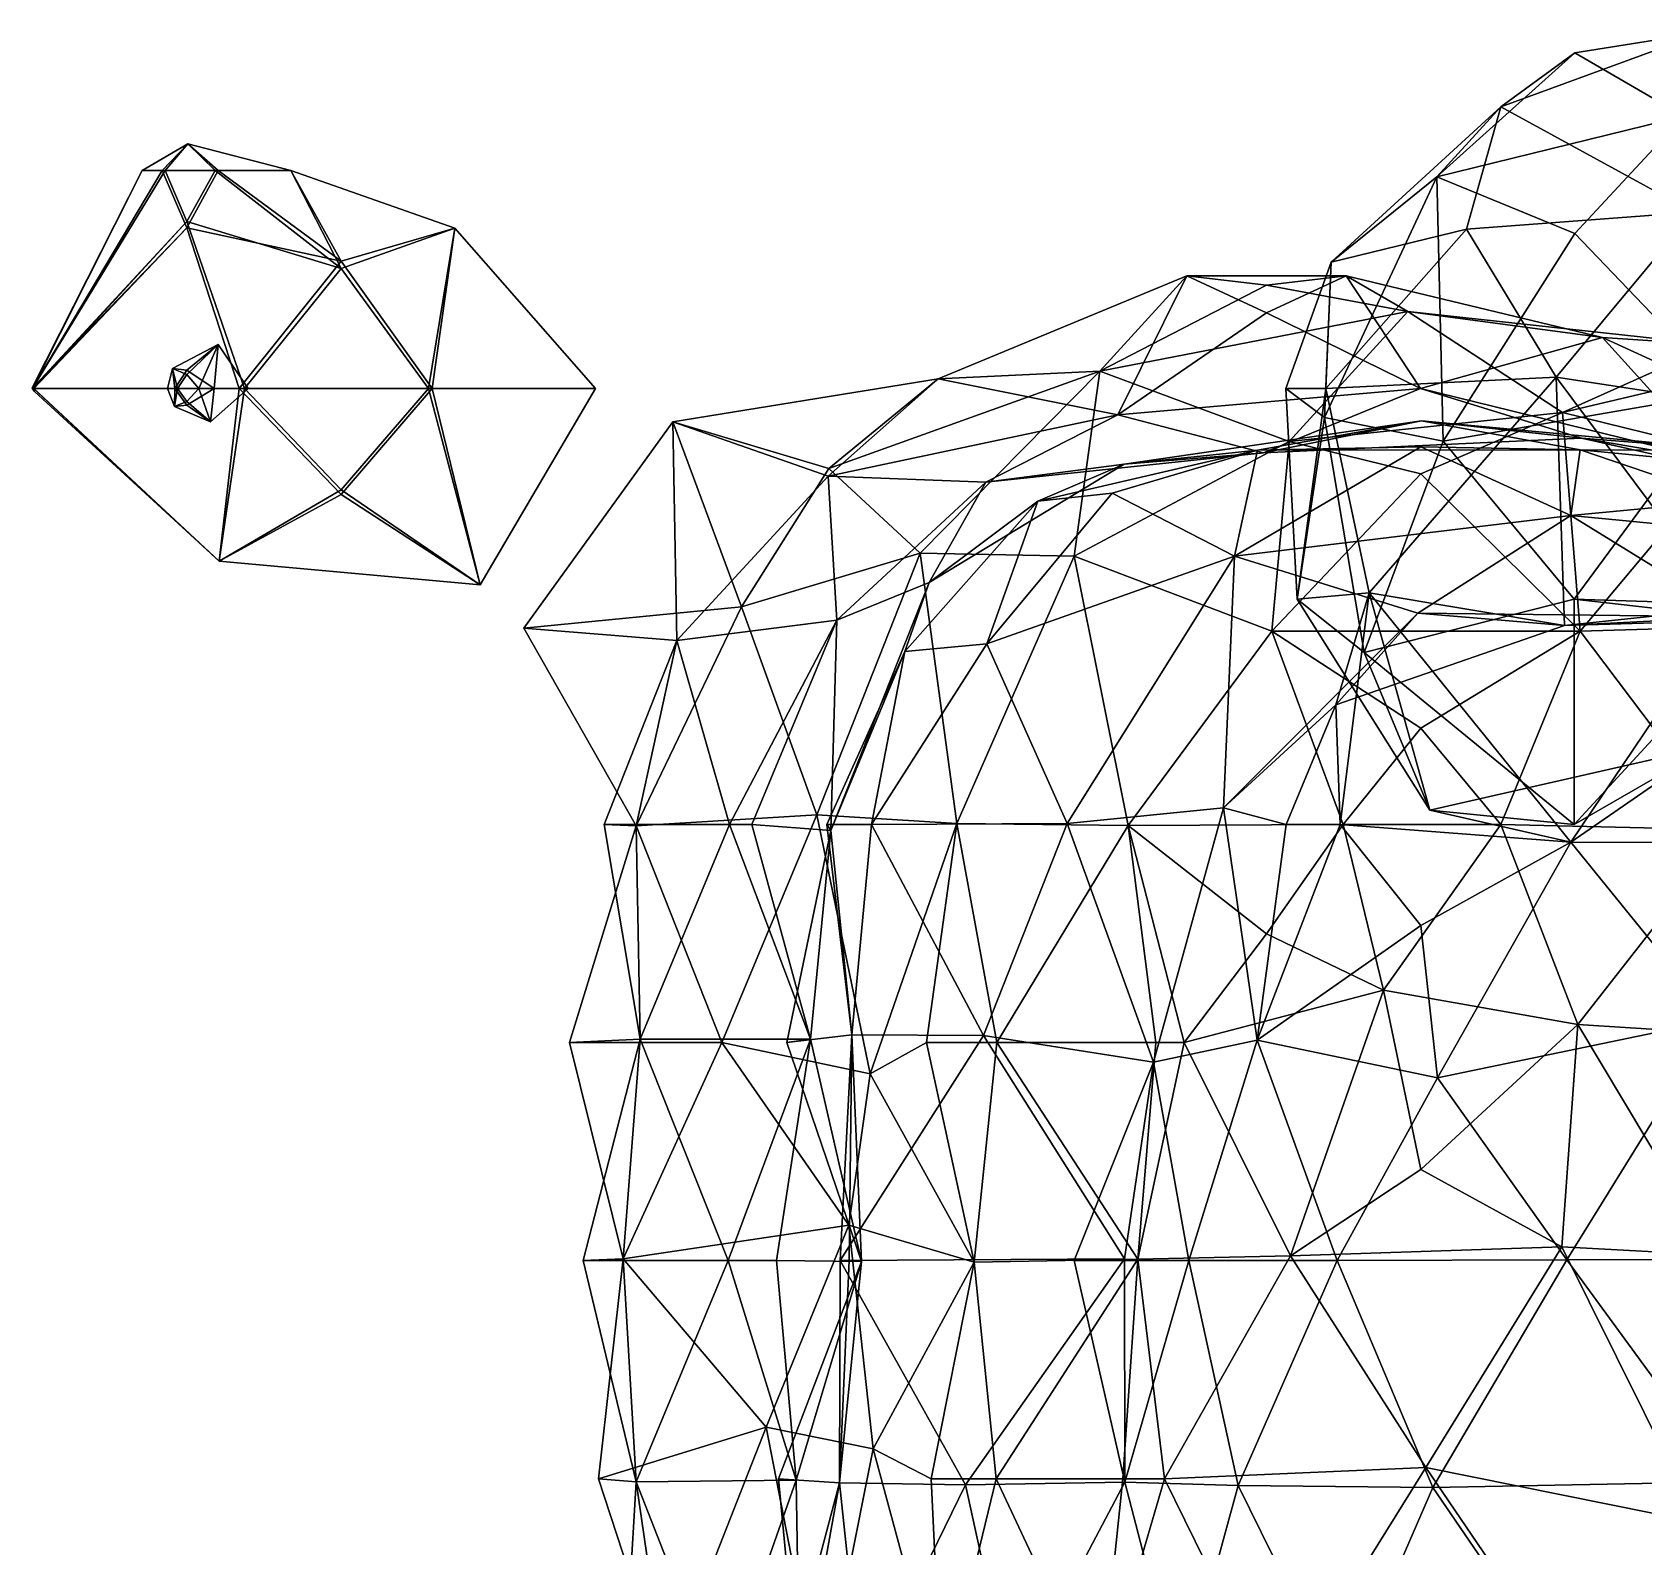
# Model space of a CAD drawing. Extents: x 290034 to 295698, y 4553723 to 4561693.
# Drawn here: x 290033.8 to 290165.4, y 4561253.3 to 4561377.1 of the extents above; entities that cross this region are included whole.
import ezdxf

# ---------------------------------------------------------------- set-up
doc = ezdxf.new("R2010")
doc.units = 0
doc.layers.add('Au_ppm_Pref_-_0_2', color=7, linetype='CONTINUOUS')

msp = doc.modelspace()

# ---------------------------------------------------------------- linework, layer by layer
at = {"layer": 'Au_ppm_Pref_-_0_2'}
for points in [[(290153.78, 4561371.01, 1626.54), (290170.43, 4561377.11, 1628.61), (290159.82, 4561375.43, 1630.58)], [(290170.43, 4561377.11, 1628.61), (290153.78, 4561371.01, 1626.54), (290169.51, 4561362.4, 1622.49)], [(290170.43, 4561377.11, 1628.61), (290168.71, 4561370.26, 1634.83), (290159.82, 4561375.43, 1630.58)], [(290159.82, 4561375.43, 1630.58), (290168.71, 4561370.26, 1634.83), (290148.54, 4561365.28, 1633.07)], [(290153.78, 4561371.01, 1626.54), (290159.82, 4561375.43, 1630.58), (290148.54, 4561365.28, 1633.07)], [(290139.91, 4561358.31, 1627.37), (290153.78, 4561371.01, 1626.54), (290148.54, 4561365.28, 1633.07)], [(290150.95, 4561361.02, 1622.94), (290153.78, 4561371.01, 1626.54), (290139.91, 4561358.31, 1627.37)], [(290168.71, 4561370.26, 1634.83), (290159.82, 4561360.67, 1637.54), (290148.54, 4561365.28, 1633.07)], [(290153.78, 4561371.01, 1626.54), (290150.95, 4561361.02, 1622.94), (290169.51, 4561362.4, 1622.49)], [(290172.23, 4561347.7, 1639.34), (290159.82, 4561360.67, 1637.54), (290168.71, 4561370.26, 1634.83)], [(290042.77, 4561365.8, 1573.92), (290046.49, 4561367.98, 1573.92), (290044.41, 4561365.8, 1574.87)], [(290046.49, 4561367.98, 1573.92), (290042.77, 4561365.8, 1573.92), (290044.64, 4561365.8, 1573.08)], [(290048.99, 4561365.8, 1575.13), (290044.41, 4561365.8, 1574.87), (290046.49, 4561367.98, 1573.92)], [(290048.73, 4561365.8, 1572.84), (290046.49, 4561367.98, 1573.92), (290044.64, 4561365.8, 1573.08)], [(290048.73, 4561365.8, 1572.84), (290054.92, 4561365.8, 1573.92), (290046.49, 4561367.98, 1573.92)], [(290054.92, 4561365.8, 1573.92), (290048.99, 4561365.8, 1575.13), (290046.49, 4561367.98, 1573.92)], [(290042.77, 4561365.8, 1573.92), (290033.83, 4561348.04, 1573.94), (290033.79, 4561348.04, 1573.92)], [(290042.77, 4561365.8, 1573.92), (290033.79, 4561348.04, 1573.92), (290033.83, 4561348.04, 1573.9)], [(290046.42, 4561361.63, 1572.53), (290044.64, 4561365.8, 1573.08), (290033.83, 4561348.04, 1573.9)], [(290046.42, 4561361.12, 1575.48), (290033.83, 4561348.04, 1573.94), (290044.41, 4561365.8, 1574.87)], [(290042.77, 4561365.8, 1573.92), (290044.41, 4561365.8, 1574.87), (290033.83, 4561348.04, 1573.94)], [(290042.77, 4561365.8, 1573.92), (290033.83, 4561348.04, 1573.9), (290044.64, 4561365.8, 1573.08)], [(290048.99, 4561365.8, 1575.13), (290046.42, 4561361.12, 1575.48), (290044.41, 4561365.8, 1574.87)], [(290048.73, 4561365.8, 1572.84), (290044.64, 4561365.8, 1573.08), (290046.42, 4561361.63, 1572.53)], [(290059.02, 4561358.4, 1577.39), (290046.42, 4561361.12, 1575.48), (290048.99, 4561365.8, 1575.13)], [(290059.02, 4561357.81, 1570.65), (290048.73, 4561365.8, 1572.84), (290046.42, 4561361.63, 1572.53)], [(290059.02, 4561357.81, 1570.65), (290054.92, 4561365.8, 1573.92), (290048.73, 4561365.8, 1572.84)], [(290059.02, 4561358.4, 1577.39), (290048.99, 4561365.8, 1575.13), (290054.92, 4561365.8, 1573.92)], [(290059.02, 4561358.4, 1577.39), (290054.92, 4561365.8, 1573.92), (290068.3, 4561361.11, 1573.92)], [(290059.02, 4561357.81, 1570.65), (290068.3, 4561361.11, 1573.92), (290054.92, 4561365.8, 1573.92)], [(290149.05, 4561343.68, 1636.96), (290139.36, 4561345.62, 1632.75), (290148.54, 4561365.28, 1633.07)], [(290139.91, 4561358.31, 1627.37), (290148.54, 4561365.28, 1633.07), (290139.36, 4561345.62, 1632.75)], [(290149.05, 4561343.68, 1636.96), (290148.54, 4561365.28, 1633.07), (290159.82, 4561360.67, 1637.54)], [(290169.51, 4561362.4, 1622.49), (290150.95, 4561361.02, 1622.94), (290158.3, 4561348.93, 1620.36)], [(290158.3, 4561348.93, 1620.36), (290177.01, 4561346.07, 1626.56), (290169.51, 4561362.4, 1622.49)], [(290046.42, 4561361.63, 1572.53), (290033.83, 4561348.04, 1573.9), (290033.9, 4561347.98, 1573.89)], [(290046.42, 4561361.12, 1575.48), (290033.91, 4561347.98, 1573.96), (290033.83, 4561348.04, 1573.94)], [(290051.12, 4561347.98, 1570.2), (290046.42, 4561361.63, 1572.53), (290033.9, 4561347.98, 1573.89)], [(290050.68, 4561347.98, 1577.85), (290033.91, 4561347.98, 1573.96), (290046.42, 4561361.12, 1575.48)], [(290059.02, 4561357.81, 1570.65), (290046.42, 4561361.63, 1572.53), (290051.12, 4561347.98, 1570.2)], [(290059.02, 4561358.4, 1577.39), (290050.68, 4561347.98, 1577.85), (290046.42, 4561361.12, 1575.48)], [(290066.46, 4561347.98, 1577.43), (290059.02, 4561358.4, 1577.39), (290068.3, 4561361.11, 1573.92)], [(290068.3, 4561361.11, 1573.92), (290059.02, 4561357.81, 1570.65), (290066.16, 4561347.98, 1570.56)], [(290079.81, 4561347.98, 1573.92), (290068.3, 4561361.11, 1573.92), (290066.16, 4561347.98, 1570.56)], [(290066.46, 4561347.98, 1577.43), (290068.3, 4561361.11, 1573.92), (290079.81, 4561347.98, 1573.92)], [(290139.47, 4561347.98, 1623.72), (290158.3, 4561348.93, 1620.36), (290150.95, 4561361.02, 1622.94)], [(290139.91, 4561358.31, 1627.37), (290139.47, 4561347.98, 1623.72), (290150.95, 4561361.02, 1622.94)], [(290149.05, 4561343.68, 1636.96), (290159.82, 4561360.67, 1637.54), (290172.23, 4561347.7, 1639.34)], [(290066.46, 4561347.98, 1577.43), (290050.68, 4561347.98, 1577.85), (290059.02, 4561358.4, 1577.39)], [(290136.2, 4561347.98, 1627.37), (290139.91, 4561358.31, 1627.37), (290139.36, 4561345.62, 1632.75)], [(290139.91, 4561358.31, 1627.37), (290136.2, 4561347.98, 1627.37), (290139.47, 4561347.98, 1623.72)], [(290059.02, 4561357.81, 1570.65), (290051.12, 4561347.98, 1570.2), (290066.16, 4561347.98, 1570.56)], [(290122.49, 4561345.83, 1579.54), (290107.79, 4561348.79, 1574.02), (290128.11, 4561357.19, 1573.92)], [(290107.79, 4561348.79, 1574.02), (290121, 4561349.42, 1567.78), (290128.11, 4561357.19, 1573.92)], [(290134.62, 4561356.44, 1571.1), (290128.11, 4561357.19, 1573.92), (290121, 4561349.42, 1567.78)], [(290122.49, 4561345.83, 1579.54), (290128.11, 4561357.19, 1573.92), (290134.62, 4561354.18, 1575.99)], [(290128.11, 4561357.19, 1573.92), (290141.14, 4561357.21, 1573.92), (290134.62, 4561354.18, 1575.99)], [(290141.14, 4561357.21, 1573.92), (290128.11, 4561357.19, 1573.92), (290134.62, 4561356.44, 1571.1)], [(290141.14, 4561357.21, 1573.92), (290147.21, 4561348, 1579.86), (290134.62, 4561354.18, 1575.99)], [(290141.14, 4561357.21, 1573.92), (290134.62, 4561356.44, 1571.1), (290146.16, 4561354.28, 1567.62)], [(290162.07, 4561352.16, 1574.14), (290147.21, 4561348, 1579.86), (290141.14, 4561357.21, 1573.92)], [(290162.07, 4561352.16, 1574.14), (290141.14, 4561357.21, 1573.92), (290146.16, 4561354.28, 1567.62)], [(290134.62, 4561356.44, 1571.1), (290121, 4561349.42, 1567.78), (290146.16, 4561354.28, 1567.62)], [(290136.48, 4561343.65, 1562.61), (290146.16, 4561354.28, 1567.62), (290121, 4561349.42, 1567.78)], [(290122.49, 4561345.83, 1579.54), (290134.62, 4561354.18, 1575.99), (290147.21, 4561348, 1579.86)], [(290146.16, 4561354.28, 1567.62), (290136.48, 4561343.65, 1562.61), (290158.81, 4561346.03, 1562.69)], [(290171.14, 4561351.56, 1567.54), (290162.07, 4561352.16, 1574.14), (290146.16, 4561354.28, 1567.62)], [(290158.81, 4561346.03, 1562.69), (290171.14, 4561351.56, 1567.54), (290146.16, 4561354.28, 1567.62)], [(290045.26, 4561349.63, 1532.35), (290048.98, 4561351.59, 1532.35), (290046.42, 4561349.13, 1532.73)], [(290048.98, 4561351.59, 1532.35), (290045.26, 4561349.63, 1532.35), (290046.42, 4561349.48, 1531.85)], [(290047.41, 4561347.98, 1532.81), (290046.42, 4561349.13, 1532.73), (290048.98, 4561351.59, 1532.35)], [(290048.98, 4561351.59, 1532.35), (290046.42, 4561349.48, 1531.85), (290048.66, 4561347.98, 1531.29)], [(290047.41, 4561347.98, 1532.81), (290048.98, 4561351.59, 1532.35), (290051.42, 4561347.98, 1532.35)], [(290051.42, 4561347.98, 1532.35), (290048.98, 4561351.59, 1532.35), (290048.66, 4561347.98, 1531.29)], [(290147.21, 4561348, 1579.86), (290162.07, 4561352.16, 1574.14), (290171.17, 4561342.12, 1580.15)], [(290171.14, 4561351.56, 1567.54), (290158.81, 4561346.03, 1562.69), (290177.85, 4561350.52, 1561.38)], [(290183.26, 4561342.46, 1572.91), (290171.17, 4561342.12, 1580.15), (290162.07, 4561352.16, 1574.14)], [(290183.26, 4561342.46, 1572.91), (290162.07, 4561352.16, 1574.14), (290171.14, 4561351.56, 1567.54)], [(290172.42, 4561342.68, 1557.87), (290177.85, 4561350.52, 1561.38), (290158.81, 4561346.03, 1562.69)], [(290044.83, 4561347.98, 1532.35), (290045.26, 4561349.63, 1532.35), (290045.66, 4561347.98, 1532.71)], [(290045.26, 4561349.63, 1532.35), (290044.83, 4561347.98, 1532.35), (290045.45, 4561347.98, 1531.89)], [(290045.26, 4561349.63, 1532.35), (290046.42, 4561349.13, 1532.73), (290045.66, 4561347.98, 1532.71)], [(290045.26, 4561349.63, 1532.35), (290045.45, 4561347.98, 1531.89), (290046.42, 4561349.48, 1531.85)], [(290046.42, 4561349.48, 1531.85), (290045.45, 4561347.98, 1531.89), (290048.66, 4561347.98, 1531.29)], [(290047.41, 4561347.98, 1532.81), (290045.66, 4561347.98, 1532.71), (290046.42, 4561349.13, 1532.73)], [(290098.81, 4561340.83, 1578.41), (290086.13, 4561345.28, 1573.92), (290107.79, 4561348.79, 1574.02)], [(290098.86, 4561341.44, 1569.2), (290107.79, 4561348.79, 1574.02), (290086.13, 4561345.28, 1573.92)], [(290122.49, 4561345.83, 1579.54), (290098.81, 4561340.83, 1578.41), (290107.79, 4561348.79, 1574.02)], [(290107.79, 4561348.79, 1574.02), (290098.86, 4561341.44, 1569.2), (290121, 4561349.42, 1567.78)], [(290106.32, 4561334.53, 1565.07), (290121, 4561349.42, 1567.78), (290098.86, 4561341.44, 1569.2)], [(290118.92, 4561334.3, 1561.2), (290121, 4561349.42, 1567.78), (290106.32, 4561334.53, 1565.07)], [(290118.92, 4561334.3, 1561.2), (290136.48, 4561343.65, 1562.61), (290121, 4561349.42, 1567.78)], [(290158.3, 4561348.93, 1620.36), (290139.47, 4561347.98, 1623.72), (290143.02, 4561331.3, 1620.61)], [(290158.96, 4561328.61, 1616.41), (290158.3, 4561348.93, 1620.36), (290143.02, 4561331.3, 1620.61)], [(290177.01, 4561346.07, 1626.56), (290158.3, 4561348.93, 1620.36), (290172.38, 4561330.03, 1621.28)], [(290158.96, 4561328.61, 1616.41), (290172.38, 4561330.03, 1621.28), (290158.3, 4561348.93, 1620.36)], [(290033.83, 4561348.04, 1573.94), (290033.8, 4561347.96, 1573.92), (290033.79, 4561348.04, 1573.92)], [(290033.79, 4561348.04, 1573.92), (290033.8, 4561347.96, 1573.92), (290033.83, 4561348.04, 1573.9)], [(290033.9, 4561347.98, 1573.89), (290033.83, 4561348.04, 1573.9), (290033.8, 4561347.96, 1573.92)], [(290033.91, 4561347.98, 1573.96), (290033.8, 4561347.96, 1573.92), (290033.83, 4561348.04, 1573.94)], [(290033.98, 4561347.76, 1573.92), (290033.8, 4561347.96, 1573.92), (290033.91, 4561347.98, 1573.96)], [(290033.98, 4561347.76, 1573.92), (290033.9, 4561347.98, 1573.89), (290033.8, 4561347.96, 1573.92)], [(290049.05, 4561333.88, 1573.92), (290051.12, 4561347.98, 1570.2), (290033.9, 4561347.98, 1573.89)], [(290049.05, 4561333.88, 1573.92), (290033.9, 4561347.98, 1573.89), (290033.98, 4561347.76, 1573.92)], [(290049.05, 4561333.88, 1573.92), (290033.98, 4561347.76, 1573.92), (290033.91, 4561347.98, 1573.96)], [(290049.05, 4561333.88, 1573.92), (290033.91, 4561347.98, 1573.96), (290050.68, 4561347.98, 1577.85)], [(290045.4, 4561346.53, 1532.35), (290044.83, 4561347.98, 1532.35), (290045.66, 4561347.98, 1532.71)], [(290044.83, 4561347.98, 1532.35), (290045.4, 4561346.53, 1532.35), (290045.45, 4561347.98, 1531.89)], [(290045.4, 4561346.53, 1532.35), (290045.66, 4561347.98, 1532.71), (290046.42, 4561346.92, 1532.7)], [(290045.4, 4561346.53, 1532.35), (290046.42, 4561346.62, 1531.89), (290045.45, 4561347.98, 1531.89)], [(290048.66, 4561347.98, 1531.29), (290045.45, 4561347.98, 1531.89), (290046.42, 4561346.62, 1531.89)], [(290047.41, 4561347.98, 1532.81), (290046.42, 4561346.92, 1532.7), (290045.66, 4561347.98, 1532.71)], [(290047.41, 4561347.98, 1532.81), (290048.35, 4561345.26, 1532.35), (290046.42, 4561346.92, 1532.7)], [(290048.35, 4561345.26, 1532.35), (290048.66, 4561347.98, 1531.29), (290046.42, 4561346.62, 1531.89)], [(290047.41, 4561347.98, 1532.81), (290051.42, 4561347.98, 1532.35), (290048.35, 4561345.26, 1532.35)], [(290048.35, 4561345.26, 1532.35), (290051.42, 4561347.98, 1532.35), (290048.66, 4561347.98, 1531.29)], [(290049.05, 4561333.88, 1573.92), (290050.68, 4561347.98, 1577.85), (290059.02, 4561339.32, 1576.81)], [(290049.05, 4561333.88, 1573.92), (290059.02, 4561339.7, 1571.16), (290051.12, 4561347.98, 1570.2)], [(290066.46, 4561347.98, 1577.43), (290059.02, 4561339.32, 1576.81), (290050.68, 4561347.98, 1577.85)], [(290066.16, 4561347.98, 1570.56), (290051.12, 4561347.98, 1570.2), (290059.02, 4561339.7, 1571.16)], [(290066.46, 4561347.98, 1577.43), (290070.37, 4561331.94, 1573.92), (290059.02, 4561339.32, 1576.81)], [(290070.37, 4561331.94, 1573.92), (290066.16, 4561347.98, 1570.56), (290059.02, 4561339.7, 1571.16)], [(290070.37, 4561331.94, 1573.92), (290079.81, 4561347.98, 1573.92), (290066.16, 4561347.98, 1570.56)], [(290066.46, 4561347.98, 1577.43), (290079.81, 4561347.98, 1573.92), (290070.37, 4561331.94, 1573.92)], [(290134.37, 4561342.74, 1585.69), (290122.49, 4561345.83, 1579.54), (290147.21, 4561348, 1579.86)], [(290134.37, 4561342.74, 1585.69), (290147.21, 4561348, 1579.86), (290160.35, 4561343.92, 1585.7)], [(290137.13, 4561330.77, 1627.27), (290136.2, 4561347.98, 1627.37), (290139.36, 4561345.62, 1632.75)], [(290137.13, 4561330.77, 1627.27), (290139.47, 4561347.98, 1623.72), (290136.2, 4561347.98, 1627.37)], [(290137.13, 4561330.77, 1627.27), (290143.02, 4561331.3, 1620.61), (290139.47, 4561347.98, 1623.72)], [(290171.17, 4561342.12, 1580.15), (290160.35, 4561343.92, 1585.7), (290147.21, 4561348, 1579.86)], [(290149.05, 4561343.68, 1636.96), (290172.23, 4561347.7, 1639.34), (290159.77, 4561330.78, 1638.24)], [(290179.32, 4561330.16, 1636.57), (290159.77, 4561330.78, 1638.24), (290172.23, 4561347.7, 1639.34)], [(290048.35, 4561345.26, 1532.35), (290045.4, 4561346.53, 1532.35), (290046.42, 4561346.92, 1532.7)], [(290045.4, 4561346.53, 1532.35), (290048.35, 4561345.26, 1532.35), (290046.42, 4561346.62, 1531.89)], [(290073.94, 4561328.4, 1573.92), (290086.13, 4561345.28, 1573.92), (290086.44, 4561327.39, 1578.72)], [(290073.94, 4561328.4, 1573.92), (290091.74, 4561330.16, 1569.34), (290086.13, 4561345.28, 1573.92)], [(290098.81, 4561340.83, 1578.41), (290086.44, 4561327.39, 1578.72), (290086.13, 4561345.28, 1573.92)], [(290098.86, 4561341.44, 1569.2), (290086.13, 4561345.28, 1573.92), (290091.74, 4561330.16, 1569.34)], [(290122.49, 4561345.83, 1579.54), (290111.69, 4561340.34, 1584.32), (290098.81, 4561340.83, 1578.41)], [(290134.37, 4561342.74, 1585.69), (290111.69, 4561340.34, 1584.32), (290122.49, 4561345.83, 1579.54)], [(290134.37, 4561342.74, 1585.69), (290147.29, 4561345.35, 1591.74), (290122.99, 4561341.8, 1591.95)], [(290122.99, 4561341.8, 1591.95), (290147.29, 4561345.35, 1591.74), (290133.89, 4561342.95, 1597.28)], [(290147.29, 4561345.35, 1591.74), (290160.26, 4561342.97, 1598.02), (290133.89, 4561342.95, 1597.28)], [(290134.37, 4561342.74, 1585.69), (290160.35, 4561343.92, 1585.7), (290147.29, 4561345.35, 1591.74)], [(290136.48, 4561343.65, 1562.61), (290147.22, 4561341.01, 1558.43), (290158.81, 4561346.03, 1562.69)], [(290139.36, 4561345.62, 1632.75), (290142.59, 4561326.42, 1634.45), (290137.13, 4561330.77, 1627.27)], [(290149.05, 4561343.68, 1636.96), (290142.59, 4561326.42, 1634.45), (290139.36, 4561345.62, 1632.75)], [(290158.81, 4561346.03, 1562.69), (290147.22, 4561341.01, 1558.43), (290160.25, 4561328.17, 1556.32)], [(290160.35, 4561343.92, 1585.7), (290173.17, 4561342.93, 1591.69), (290147.29, 4561345.35, 1591.74)], [(290147.29, 4561345.35, 1591.74), (290173.17, 4561342.93, 1591.69), (290160.26, 4561342.97, 1598.02)], [(290172.42, 4561342.68, 1557.87), (290158.81, 4561346.03, 1562.69), (290160.25, 4561328.17, 1556.32)], [(290136.48, 4561343.65, 1562.61), (290118.92, 4561334.3, 1561.2), (290135.07, 4561328.15, 1557.06)], [(290136.48, 4561343.65, 1562.61), (290135.07, 4561328.15, 1557.06), (290147.22, 4561341.01, 1558.43)], [(290149.05, 4561343.68, 1636.96), (290159.77, 4561330.78, 1638.24), (290142.59, 4561326.42, 1634.45)], [(290171.17, 4561342.12, 1580.15), (290179.16, 4561339.7, 1585.8), (290160.35, 4561343.92, 1585.7)], [(290179.16, 4561339.7, 1585.8), (290173.17, 4561342.93, 1591.69), (290160.35, 4561343.92, 1585.7)], [(290134.37, 4561342.74, 1585.69), (290122.99, 4561341.8, 1591.95), (290111.69, 4561340.34, 1584.32)], [(290122.99, 4561341.8, 1591.95), (290133.89, 4561342.95, 1597.28), (290115.93, 4561338.78, 1597.68)], [(290133.89, 4561342.95, 1597.28), (290122.02, 4561339.43, 1600.77), (290115.93, 4561338.78, 1597.68)], [(290133.89, 4561342.95, 1597.28), (290132.01, 4561334.29, 1604.02), (290122.02, 4561339.43, 1600.77)], [(290159.49, 4561337.62, 1604.37), (290132.01, 4561334.29, 1604.02), (290147.22, 4561343.22, 1602.03)], [(290133.89, 4561342.95, 1597.28), (290147.22, 4561343.22, 1602.03), (290132.01, 4561334.29, 1604.02)], [(290133.89, 4561342.95, 1597.28), (290160.26, 4561342.97, 1598.02), (290147.22, 4561343.22, 1602.03)], [(290160.26, 4561342.97, 1598.02), (290159.49, 4561337.62, 1604.37), (290147.22, 4561343.22, 1602.03)], [(290172.42, 4561338.85, 1600.57), (290159.49, 4561337.62, 1604.37), (290160.26, 4561342.97, 1598.02)], [(290185.25, 4561328.9, 1556.51), (290172.42, 4561342.68, 1557.87), (290160.25, 4561328.17, 1556.32)], [(290172.42, 4561338.85, 1600.57), (290160.26, 4561342.97, 1598.02), (290180.12, 4561341.06, 1597.68)], [(290173.17, 4561342.93, 1591.69), (290180.12, 4561341.06, 1597.68), (290160.26, 4561342.97, 1598.02)], [(290106.32, 4561334.53, 1565.07), (290098.86, 4561341.44, 1569.2), (290091.74, 4561330.16, 1569.34)], [(290111.69, 4561340.34, 1584.32), (290122.99, 4561341.8, 1591.95), (290107.07, 4561332.13, 1592.01)], [(290122.99, 4561341.8, 1591.95), (290115.93, 4561338.78, 1597.68), (290107.07, 4561332.13, 1592.01)], [(290135.07, 4561328.15, 1557.06), (290160.25, 4561328.17, 1556.32), (290147.22, 4561341.01, 1558.43)], [(290049.05, 4561333.88, 1573.92), (290070.37, 4561331.94, 1573.92), (290059.02, 4561339.7, 1571.16)], [(290099.51, 4561329.05, 1585.73), (290086.44, 4561327.39, 1578.72), (290098.81, 4561340.83, 1578.41)], [(290111.69, 4561340.34, 1584.32), (290099.51, 4561329.05, 1585.73), (290098.81, 4561340.83, 1578.41)], [(290099.51, 4561329.05, 1585.73), (290111.69, 4561340.34, 1584.32), (290107.07, 4561332.13, 1592.01)], [(290070.37, 4561331.94, 1573.92), (290049.05, 4561333.88, 1573.92), (290059.02, 4561339.32, 1576.81)], [(290105.07, 4561326.49, 1597.68), (290107.07, 4561332.13, 1592.01), (290115.93, 4561338.78, 1597.68)], [(290105.07, 4561326.49, 1597.68), (290115.93, 4561338.78, 1597.68), (290111.77, 4561327.13, 1601.5)], [(290115.93, 4561338.78, 1597.68), (290122.02, 4561339.43, 1600.77), (290111.77, 4561327.13, 1601.5)], [(290111.77, 4561327.13, 1601.5), (290122.02, 4561339.43, 1600.77), (290132.01, 4561334.29, 1604.02)], [(290184.02, 4561335.24, 1603.5), (290159.49, 4561337.62, 1604.37), (290172.42, 4561338.85, 1600.57)], [(290146.98, 4561329.63, 1609.51), (290132.01, 4561334.29, 1604.02), (290159.49, 4561337.62, 1604.37)], [(290172.92, 4561329.33, 1609.2), (290146.98, 4561329.63, 1609.51), (290159.49, 4561337.62, 1604.37)], [(290172.92, 4561329.33, 1609.2), (290159.49, 4561337.62, 1604.37), (290184.02, 4561335.24, 1603.5)], [(290106.32, 4561334.53, 1565.07), (290091.74, 4561330.16, 1569.34), (290097.88, 4561313.15, 1568.43)], [(290106.32, 4561334.53, 1565.07), (290097.88, 4561313.15, 1568.43), (290109.33, 4561312.43, 1561.9)], [(290118.92, 4561334.3, 1561.2), (290106.32, 4561334.53, 1565.07), (290109.33, 4561312.43, 1561.9)], [(290123.32, 4561312.27, 1556.39), (290118.92, 4561334.3, 1561.2), (290109.33, 4561312.43, 1561.9)], [(290111.77, 4561327.13, 1601.5), (290132.01, 4561334.29, 1604.02), (290118.33, 4561312.43, 1604.82)], [(290118.33, 4561312.43, 1604.82), (290132.01, 4561334.29, 1604.02), (290131.11, 4561313.73, 1610.39)], [(290135.07, 4561328.15, 1557.06), (290118.92, 4561334.3, 1561.2), (290123.32, 4561312.27, 1556.39)], [(290146.98, 4561329.63, 1609.51), (290131.11, 4561313.73, 1610.39), (290132.01, 4561334.29, 1604.02)], [(290099.51, 4561329.05, 1585.73), (290107.07, 4561332.13, 1592.01), (290099.02, 4561311.86, 1591.93)], [(290099.02, 4561311.86, 1591.93), (290107.07, 4561332.13, 1592.01), (290105.07, 4561326.49, 1597.68)], [(290137.13, 4561330.77, 1627.27), (290147.96, 4561313.54, 1627.02), (290143.02, 4561331.3, 1620.61)], [(290142.59, 4561326.42, 1634.45), (290147.96, 4561313.54, 1627.02), (290137.13, 4561330.77, 1627.27)], [(290140.3, 4561322.14, 1615.5), (290143.02, 4561331.3, 1620.61), (290140.63, 4561312.35, 1618.6)], [(290158.96, 4561328.61, 1616.41), (290143.02, 4561331.3, 1620.61), (290140.3, 4561322.14, 1615.5)], [(290143.02, 4561331.3, 1620.61), (290159.49, 4561310.9, 1622.02), (290140.63, 4561312.35, 1618.6)], [(290159.77, 4561330.78, 1638.24), (290159.77, 4561312.36, 1633.3), (290142.59, 4561326.42, 1634.45)], [(290147.96, 4561313.54, 1627.02), (290159.49, 4561310.9, 1622.02), (290143.02, 4561331.3, 1620.61)], [(290179.32, 4561330.16, 1636.57), (290175.13, 4561329.03, 1633.62), (290159.77, 4561330.78, 1638.24)], [(290159.77, 4561330.78, 1638.24), (290175.13, 4561329.03, 1633.62), (290159.77, 4561312.36, 1633.3)], [(290073.94, 4561328.4, 1573.92), (290083.12, 4561312.24, 1573.2), (290091.74, 4561330.16, 1569.34)], [(290097.88, 4561313.15, 1568.43), (290091.74, 4561330.16, 1569.34), (290083.12, 4561312.24, 1573.2)], [(290099.51, 4561329.05, 1585.73), (290090.76, 4561312.35, 1582.72), (290086.44, 4561327.39, 1578.72)], [(290099.51, 4561329.05, 1585.73), (290092.57, 4561312.35, 1585.8), (290090.76, 4561312.35, 1582.72)], [(290099.51, 4561329.05, 1585.73), (290099.02, 4561311.86, 1591.93), (290092.57, 4561312.35, 1585.8)], [(290140.3, 4561322.14, 1615.5), (290131.11, 4561313.73, 1610.39), (290146.98, 4561329.63, 1609.51)], [(290158.96, 4561328.61, 1616.41), (290140.3, 4561322.14, 1615.5), (290146.98, 4561329.63, 1609.51)], [(290158.96, 4561328.61, 1616.41), (290146.98, 4561329.63, 1609.51), (290172.92, 4561329.33, 1609.2)], [(290185.73, 4561329.4, 1615.25), (290172.38, 4561330.03, 1621.28), (290158.96, 4561328.61, 1616.41)], [(290185.73, 4561329.4, 1615.25), (290158.96, 4561328.61, 1616.41), (290172.92, 4561329.33, 1609.2)], [(290170.82, 4561318.72, 1628.75), (290172.38, 4561330.03, 1621.28), (290159.49, 4561310.9, 1622.02)], [(290172.38, 4561330.03, 1621.28), (290184.34, 4561310.82, 1619.51), (290159.49, 4561310.9, 1622.02)], [(290175.13, 4561329.03, 1633.62), (290170.82, 4561318.72, 1628.75), (290159.77, 4561312.36, 1633.3)], [(290073.94, 4561328.4, 1573.92), (290086.44, 4561327.39, 1578.72), (290083.12, 4561312.24, 1573.2)], [(290135.07, 4561328.15, 1557.06), (290123.32, 4561312.27, 1556.39), (290140.9, 4561312.35, 1553.13)], [(290135.07, 4561328.15, 1557.06), (290147.22, 4561320.23, 1553.47), (290160.25, 4561328.17, 1556.32)], [(290135.07, 4561328.15, 1557.06), (290140.9, 4561312.35, 1553.13), (290147.22, 4561320.23, 1553.47)], [(290160.25, 4561328.17, 1556.32), (290147.22, 4561320.23, 1553.47), (290153.77, 4561312.35, 1553.02)], [(290160.25, 4561328.17, 1556.32), (290153.77, 4561312.35, 1553.02), (290172.5, 4561311.91, 1554.11)], [(290185.25, 4561328.9, 1556.51), (290160.25, 4561328.17, 1556.32), (290172.5, 4561311.91, 1554.11)], [(290090.76, 4561312.35, 1582.72), (290080.52, 4561312.35, 1579.86), (290086.44, 4561327.39, 1578.72)], [(290086.44, 4561327.39, 1578.72), (290080.52, 4561312.35, 1579.86), (290083.12, 4561312.24, 1573.2)], [(290102.36, 4561312.35, 1601.01), (290098.7, 4561312.35, 1597.68), (290105.07, 4561326.49, 1597.68)], [(290105.07, 4561326.49, 1597.68), (290098.7, 4561312.35, 1597.68), (290099.02, 4561311.86, 1591.93)], [(290111.77, 4561327.13, 1601.5), (290118.33, 4561312.43, 1604.82), (290102.36, 4561312.35, 1601.01)], [(290102.36, 4561312.35, 1601.01), (290105.07, 4561326.49, 1597.68), (290111.77, 4561327.13, 1601.5)], [(290147.96, 4561313.54, 1627.02), (290142.59, 4561326.42, 1634.45), (290159.77, 4561312.36, 1633.3)], [(290140.3, 4561322.14, 1615.5), (290136.22, 4561312.35, 1615.5), (290131.11, 4561313.73, 1610.39)], [(290140.3, 4561322.14, 1615.5), (290140.63, 4561312.35, 1618.6), (290136.22, 4561312.35, 1615.5)], [(290147.22, 4561320.23, 1553.47), (290140.9, 4561312.35, 1553.13), (290153.77, 4561312.35, 1553.02)], [(290147.96, 4561313.54, 1627.02), (290159.77, 4561312.36, 1633.3), (290170.82, 4561318.72, 1628.75)], [(290147.96, 4561313.54, 1627.02), (290170.82, 4561318.72, 1628.75), (290159.49, 4561310.9, 1622.02)], [(290125.4, 4561292.94, 1609.12), (290118.33, 4561312.43, 1604.82), (290131.11, 4561313.73, 1610.39)], [(290133.85, 4561294.72, 1615.73), (290125.4, 4561292.94, 1609.12), (290131.11, 4561313.73, 1610.39)], [(290136.22, 4561312.35, 1615.5), (290133.85, 4561294.72, 1615.73), (290131.11, 4561313.73, 1610.39)], [(290083.46, 4561294.8, 1580.17), (290077.68, 4561294.53, 1573.92), (290083.12, 4561312.24, 1573.2)], [(290090.12, 4561294.53, 1570.76), (290083.12, 4561312.24, 1573.2), (290077.68, 4561294.53, 1573.92)], [(290090.76, 4561312.35, 1582.72), (290083.46, 4561294.8, 1580.17), (290080.52, 4561312.35, 1579.86)], [(290080.52, 4561312.35, 1579.86), (290083.46, 4561294.8, 1580.17), (290083.12, 4561312.24, 1573.2)], [(290097.88, 4561313.15, 1568.43), (290083.12, 4561312.24, 1573.2), (290090.12, 4561294.53, 1570.76)], [(290097.37, 4561294.8, 1585.59), (290083.46, 4561294.8, 1580.17), (290090.76, 4561312.35, 1582.72)], [(290090.12, 4561294.53, 1570.76), (290102.25, 4561291.97, 1567.23), (290097.88, 4561313.15, 1568.43)], [(290090.76, 4561312.35, 1582.72), (290092.57, 4561312.35, 1585.8), (290097.37, 4561294.8, 1585.59)], [(290097.37, 4561294.8, 1585.59), (290092.57, 4561312.35, 1585.8), (290099.02, 4561311.86, 1591.93)], [(290102.25, 4561291.97, 1567.23), (290109.33, 4561312.43, 1561.9), (290097.88, 4561313.15, 1568.43)], [(290100.75, 4561295.16, 1597.38), (290098.7, 4561312.35, 1597.68), (290102.36, 4561312.35, 1601.01)], [(290100.75, 4561295.16, 1597.38), (290099.02, 4561311.86, 1591.93), (290098.7, 4561312.35, 1597.68)], [(290100.75, 4561295.16, 1597.38), (290102.36, 4561312.35, 1601.01), (290111.51, 4561295.11, 1602.52)], [(290109.33, 4561312.43, 1561.9), (290102.25, 4561291.97, 1567.23), (290106.85, 4561294.53, 1562.04)], [(290111.51, 4561295.11, 1602.52), (290102.36, 4561312.35, 1601.01), (290118.33, 4561312.43, 1604.82)], [(290112.58, 4561294.53, 1557.59), (290109.33, 4561312.43, 1561.9), (290106.85, 4561294.53, 1562.04)], [(290123.32, 4561312.27, 1556.39), (290109.33, 4561312.43, 1561.9), (290112.58, 4561294.53, 1557.59)], [(290125.4, 4561292.94, 1609.12), (290111.51, 4561295.11, 1602.52), (290118.33, 4561312.43, 1604.82)], [(290123.32, 4561312.27, 1556.39), (290112.58, 4561294.53, 1557.59), (290125.57, 4561294.53, 1556.1)], [(290123.32, 4561312.27, 1556.39), (290134.62, 4561303.43, 1553.14), (290140.9, 4561312.35, 1553.13)], [(290123.32, 4561312.27, 1556.39), (290125.57, 4561294.53, 1556.1), (290127.9, 4561294.53, 1552.94)], [(290123.32, 4561312.27, 1556.39), (290127.9, 4561294.53, 1552.94), (290134.62, 4561303.43, 1553.14)], [(290136.22, 4561312.35, 1615.5), (290140.63, 4561312.35, 1618.6), (290133.85, 4561294.72, 1615.73)], [(290140.63, 4561312.35, 1618.6), (290147.22, 4561304.1, 1618.25), (290133.85, 4561294.72, 1615.73)], [(290144.17, 4561298.83, 1553.03), (290140.9, 4561312.35, 1553.13), (290134.62, 4561303.43, 1553.14)], [(290140.63, 4561312.35, 1618.6), (290159.49, 4561310.9, 1622.02), (290147.22, 4561304.1, 1618.25)], [(290153.77, 4561312.35, 1553.02), (290140.9, 4561312.35, 1553.13), (290144.17, 4561298.83, 1553.03)], [(290153.77, 4561312.35, 1553.02), (290144.17, 4561298.83, 1553.03), (290160.05, 4561296.02, 1554.51)], [(290153.77, 4561312.35, 1553.02), (290160.05, 4561296.02, 1554.51), (290172.5, 4561311.91, 1554.11)], [(290160.05, 4561296.02, 1554.51), (290185, 4561294.44, 1556.05), (290172.5, 4561311.91, 1554.11)], [(290100.75, 4561295.16, 1597.38), (290095.44, 4561294.53, 1591.74), (290099.02, 4561311.86, 1591.93)], [(290099.02, 4561311.86, 1591.93), (290095.44, 4561294.53, 1591.74), (290097.37, 4561294.8, 1585.59)], [(290159.49, 4561310.9, 1622.02), (290148.58, 4561291.64, 1619.83), (290147.22, 4561304.1, 1618.25)], [(290148.58, 4561291.64, 1619.83), (290159.49, 4561310.9, 1622.02), (290171.27, 4561296.36, 1621.13)], [(290159.49, 4561310.9, 1622.02), (290184.34, 4561310.82, 1619.51), (290171.27, 4561296.36, 1621.13)], [(290147.22, 4561304.1, 1618.25), (290148.58, 4561291.64, 1619.83), (290133.85, 4561294.72, 1615.73)], [(290134.62, 4561303.43, 1553.14), (290127.9, 4561294.53, 1552.94), (290144.17, 4561298.83, 1553.03)], [(290136.59, 4561277.09, 1552.44), (290144.17, 4561298.83, 1553.03), (290127.9, 4561294.53, 1552.94)], [(290136.59, 4561277.09, 1552.44), (290147.22, 4561284.17, 1553.62), (290144.17, 4561298.83, 1553.03)], [(290147.22, 4561284.17, 1553.62), (290160.05, 4561296.02, 1554.51), (290144.17, 4561298.83, 1553.03)], [(290159.16, 4561276.77, 1619.76), (290148.58, 4561291.64, 1619.83), (290171.27, 4561296.36, 1621.13)], [(290159.16, 4561276.77, 1619.76), (290171.27, 4561296.36, 1621.13), (290185.05, 4561276.83, 1621.47)], [(290083.46, 4561294.8, 1580.17), (290082.06, 4561276.86, 1573.59), (290077.68, 4561294.53, 1573.92)], [(290090.63, 4561276.71, 1582.78), (290078.79, 4561276.71, 1579.86), (290083.46, 4561294.8, 1580.17)], [(290083.46, 4561294.8, 1580.17), (290078.79, 4561276.71, 1579.86), (290082.06, 4561276.86, 1573.59)], [(290097.37, 4561294.8, 1585.59), (290090.63, 4561276.71, 1582.78), (290083.46, 4561294.8, 1580.17)], [(290097.37, 4561294.8, 1585.59), (290094.58, 4561276.71, 1585.8), (290090.63, 4561276.71, 1582.78)], [(290101.54, 4561276.63, 1591.14), (290094.58, 4561276.71, 1585.8), (290097.37, 4561294.8, 1585.59)], [(290101.54, 4561276.63, 1591.14), (290095.44, 4561294.53, 1591.74), (290100.75, 4561295.16, 1597.38)], [(290101.54, 4561276.63, 1591.14), (290097.37, 4561294.8, 1585.59), (290095.44, 4561294.53, 1591.74)], [(290100.75, 4561295.16, 1597.38), (290111.51, 4561295.11, 1602.52), (290099.8, 4561276.71, 1602.21)], [(290100.52, 4561276.71, 1596.29), (290100.75, 4561295.16, 1597.38), (290099.8, 4561276.71, 1602.21)], [(290123.03, 4561276.86, 1603.52), (290099.8, 4561276.71, 1602.21), (290111.51, 4561295.11, 1602.52)], [(290100.52, 4561276.71, 1596.29), (290101.54, 4561276.63, 1591.14), (290100.75, 4561295.16, 1597.38)], [(290123.03, 4561276.86, 1603.52), (290111.51, 4561295.11, 1602.52), (290125.4, 4561292.94, 1609.12)], [(290160.05, 4561296.02, 1554.51), (290147.22, 4561284.17, 1553.62), (290158.75, 4561277.85, 1551.97)], [(290171.32, 4561277.16, 1556.28), (290160.05, 4561296.02, 1554.51), (290158.75, 4561277.85, 1551.97)], [(290171.32, 4561277.16, 1556.28), (290185, 4561294.44, 1556.05), (290160.05, 4561296.02, 1554.51)], [(290090.12, 4561294.53, 1570.76), (290077.68, 4561294.53, 1573.92), (290082.06, 4561276.86, 1573.59)], [(290100.5, 4561279.6, 1569.88), (290090.12, 4561294.53, 1570.76), (290082.06, 4561276.86, 1573.59)], [(290100.5, 4561279.6, 1569.88), (290102.25, 4561291.97, 1567.23), (290090.12, 4561294.53, 1570.76)], [(290110.75, 4561276.59, 1562.84), (290106.85, 4561294.53, 1562.04), (290102.25, 4561291.97, 1567.23)], [(290112.58, 4561294.53, 1557.59), (290106.85, 4561294.53, 1562.04), (290110.75, 4561276.59, 1562.84)], [(290124.12, 4561276.82, 1556.23), (290112.58, 4561294.53, 1557.59), (290110.75, 4561276.59, 1562.84)], [(290124.12, 4561276.82, 1556.23), (290125.57, 4561294.53, 1556.1), (290112.58, 4561294.53, 1557.59)], [(290136.59, 4561277.09, 1552.44), (290127.9, 4561294.53, 1552.94), (290124.12, 4561276.82, 1556.23)], [(290125.57, 4561294.53, 1556.1), (290124.12, 4561276.82, 1556.23), (290127.9, 4561294.53, 1552.94)], [(290125.4, 4561292.94, 1609.12), (290133.85, 4561294.72, 1615.73), (290128.29, 4561276.71, 1614.62)], [(290140.4, 4561276.71, 1618.71), (290128.29, 4561276.71, 1614.62), (290133.85, 4561294.72, 1615.73)], [(290148.58, 4561291.64, 1619.83), (290140.4, 4561276.71, 1618.71), (290133.85, 4561294.72, 1615.73)], [(290123.03, 4561276.86, 1603.52), (290125.4, 4561292.94, 1609.12), (290118.92, 4561276.71, 1609.56)], [(290128.29, 4561276.71, 1614.62), (290118.92, 4561276.71, 1609.56), (290125.4, 4561292.94, 1609.12)], [(290102.25, 4561291.97, 1567.23), (290100.5, 4561279.6, 1569.88), (290110.75, 4561276.59, 1562.84)], [(290159.16, 4561276.77, 1619.76), (290140.4, 4561276.71, 1618.71), (290148.58, 4561291.64, 1619.83)], [(290136.59, 4561277.09, 1552.44), (290158.75, 4561277.85, 1551.97), (290147.22, 4561284.17, 1553.62)], [(290093.74, 4561263.09, 1571.07), (290100.5, 4561279.6, 1569.88), (290082.06, 4561276.86, 1573.59)], [(290102.49, 4561261.33, 1567.23), (290100.5, 4561279.6, 1569.88), (290093.74, 4561263.09, 1571.07)], [(290110.75, 4561276.59, 1562.84), (290100.5, 4561279.6, 1569.88), (290102.49, 4561261.33, 1567.23)], [(290136.59, 4561277.09, 1552.44), (290147.63, 4561259.81, 1552.33), (290158.75, 4561277.85, 1551.97)], [(290147.63, 4561259.81, 1552.33), (290169.94, 4561255.31, 1552.53), (290158.75, 4561277.85, 1551.97)], [(290171.32, 4561277.16, 1556.28), (290158.75, 4561277.85, 1551.97), (290169.94, 4561255.31, 1552.53)], [(290078.79, 4561276.71, 1579.86), (290083.14, 4561258.62, 1579.92), (290082.06, 4561276.86, 1573.59)], [(290090.63, 4561276.71, 1582.78), (290083.14, 4561258.62, 1579.92), (290078.79, 4561276.71, 1579.86)], [(290083.14, 4561258.62, 1579.92), (290080.06, 4561258.89, 1573.92), (290082.06, 4561276.86, 1573.59)], [(290093.74, 4561263.09, 1571.07), (290082.06, 4561276.86, 1573.59), (290080.06, 4561258.89, 1573.92)], [(290096.21, 4561258.78, 1585.88), (290083.14, 4561258.62, 1579.92), (290090.63, 4561276.71, 1582.78)], [(290096.21, 4561258.78, 1585.88), (290090.63, 4561276.71, 1582.78), (290094.58, 4561276.71, 1585.8)], [(290101.54, 4561276.63, 1591.14), (290096.21, 4561258.78, 1585.88), (290094.58, 4561276.71, 1585.8)], [(290101.54, 4561276.63, 1591.14), (290099.74, 4561258.55, 1597.44), (290094.76, 4561258.89, 1591.74)], [(290101.54, 4561276.63, 1591.14), (290094.76, 4561258.89, 1591.74), (290096.21, 4561258.78, 1585.88)], [(290101.54, 4561276.63, 1591.14), (290100.52, 4561276.71, 1596.29), (290099.74, 4561258.55, 1597.44)], [(290099.74, 4561258.55, 1597.44), (290100.52, 4561276.71, 1596.29), (290099.8, 4561276.71, 1602.21)], [(290099.74, 4561258.55, 1597.44), (290099.8, 4561276.71, 1602.21), (290110.02, 4561258.39, 1603.39)], [(290123.03, 4561276.86, 1603.52), (290110.02, 4561258.39, 1603.39), (290099.8, 4561276.71, 1602.21)], [(290102.49, 4561261.33, 1567.23), (290107.24, 4561258.89, 1562.04), (290110.75, 4561276.59, 1562.84)], [(290112.54, 4561258.89, 1557.58), (290110.75, 4561276.59, 1562.84), (290107.24, 4561258.89, 1562.04)], [(290123.03, 4561276.86, 1603.52), (290123.06, 4561258.61, 1609.71), (290110.02, 4561258.39, 1603.39)], [(290124.12, 4561276.82, 1556.23), (290110.75, 4561276.59, 1562.84), (290112.54, 4561258.89, 1557.58)], [(290112.54, 4561258.89, 1557.58), (290122.88, 4561258.89, 1556.1), (290124.12, 4561276.82, 1556.23)], [(290123.03, 4561276.86, 1603.52), (290118.92, 4561276.71, 1609.56), (290123.06, 4561258.61, 1609.71)], [(290128.29, 4561276.71, 1614.62), (290123.06, 4561258.61, 1609.71), (290118.92, 4561276.71, 1609.56)], [(290124.12, 4561276.82, 1556.23), (290122.88, 4561258.89, 1556.1), (290126.28, 4561258.89, 1552.17)], [(290128.29, 4561276.71, 1614.62), (290132.3, 4561258.33, 1616.4), (290123.06, 4561258.61, 1609.71)], [(290136.59, 4561277.09, 1552.44), (290124.12, 4561276.82, 1556.23), (290126.28, 4561258.89, 1552.17)], [(290136.59, 4561277.09, 1552.44), (290126.28, 4561258.89, 1552.17), (290147.63, 4561259.81, 1552.33)], [(290128.29, 4561276.71, 1614.62), (290140.4, 4561276.71, 1618.71), (290132.3, 4561258.33, 1616.4)], [(290140.4, 4561276.71, 1618.71), (290148.21, 4561258.16, 1619.27), (290132.3, 4561258.33, 1616.4)], [(290159.16, 4561276.77, 1619.76), (290148.21, 4561258.16, 1619.27), (290140.4, 4561276.71, 1618.71)], [(290159.16, 4561276.77, 1619.76), (290172.43, 4561258.63, 1621.04), (290148.21, 4561258.16, 1619.27)], [(290159.16, 4561276.77, 1619.76), (290185.05, 4561276.83, 1621.47), (290172.43, 4561258.63, 1621.04)], [(290093.74, 4561263.09, 1571.07), (290080.06, 4561258.89, 1573.92), (290085.52, 4561242.15, 1574.59)], [(290093.74, 4561263.09, 1571.07), (290085.52, 4561242.15, 1574.59), (290098.24, 4561240.02, 1568.64)], [(290098.24, 4561240.02, 1568.64), (290102.49, 4561261.33, 1567.23), (290093.74, 4561263.09, 1571.07)], [(290102.49, 4561261.33, 1567.23), (290098.24, 4561240.02, 1568.64), (290108.1, 4561240.56, 1561.95)], [(290107.24, 4561258.89, 1562.04), (290102.49, 4561261.33, 1567.23), (290108.1, 4561240.56, 1561.95)], [(290147.63, 4561259.81, 1552.33), (290126.28, 4561258.89, 1552.17), (290135.46, 4561240.21, 1551.8)], [(290135.46, 4561240.21, 1551.8), (290160.29, 4561241.16, 1551.83), (290147.63, 4561259.81, 1552.33)], [(290147.63, 4561259.81, 1552.33), (290160.29, 4561241.16, 1551.83), (290169.94, 4561255.31, 1552.53)], [(290080.06, 4561258.89, 1573.92), (290083.14, 4561258.62, 1579.92), (290085.52, 4561242.15, 1574.59)], [(290090, 4561241.08, 1584.54), (290082.08, 4561241.08, 1579.86), (290083.14, 4561258.62, 1579.92)], [(290085.52, 4561242.15, 1574.59), (290083.14, 4561258.62, 1579.92), (290082.08, 4561241.08, 1579.86)], [(290096.21, 4561258.78, 1585.88), (290090, 4561241.08, 1584.54), (290083.14, 4561258.62, 1579.92)], [(290096.21, 4561258.78, 1585.88), (290096.49, 4561240.51, 1591.97), (290090, 4561241.08, 1584.54)], [(290099.74, 4561258.55, 1597.44), (290096.49, 4561240.51, 1591.97), (290094.76, 4561258.89, 1591.74)], [(290094.76, 4561258.89, 1591.74), (290096.49, 4561240.51, 1591.97), (290096.21, 4561258.78, 1585.88)], [(290099.74, 4561258.55, 1597.44), (290101.59, 4561241.08, 1602.93), (290095.1, 4561241.08, 1597.68)], [(290099.74, 4561258.55, 1597.44), (290095.1, 4561241.08, 1597.68), (290096.49, 4561240.51, 1591.97)], [(290099.74, 4561258.55, 1597.44), (290110.02, 4561258.39, 1603.39), (290101.59, 4561241.08, 1602.93)], [(290110.02, 4561258.39, 1603.39), (290113.83, 4561241.08, 1608.93), (290101.59, 4561241.08, 1602.93)], [(290112.54, 4561258.89, 1557.58), (290107.24, 4561258.89, 1562.04), (290108.1, 4561240.56, 1561.95)], [(290121.01, 4561240.81, 1555.04), (290112.54, 4561258.89, 1557.58), (290108.1, 4561240.56, 1561.95)], [(290123.06, 4561258.61, 1609.71), (290113.83, 4561241.08, 1608.93), (290110.02, 4561258.39, 1603.39)], [(290122.88, 4561258.89, 1556.1), (290112.54, 4561258.89, 1557.58), (290121.01, 4561240.81, 1555.04)], [(290123.06, 4561258.61, 1609.71), (290127.6, 4561241.08, 1614.79), (290113.83, 4561241.08, 1608.93)], [(290126.28, 4561258.89, 1552.17), (290122.88, 4561258.89, 1556.1), (290121.01, 4561240.81, 1555.04)], [(290135.46, 4561240.21, 1551.8), (290126.28, 4561258.89, 1552.17), (290121.01, 4561240.81, 1555.04)], [(290123.06, 4561258.61, 1609.71), (290132.3, 4561258.33, 1616.4), (290127.6, 4561241.08, 1614.79)], [(290127.6, 4561241.08, 1614.79), (290132.3, 4561258.33, 1616.4), (290140.8, 4561241.08, 1618.52)], [(290140.8, 4561241.08, 1618.52), (290132.3, 4561258.33, 1616.4), (290148.21, 4561258.16, 1619.27)], [(290148.21, 4561258.16, 1619.27), (290159.33, 4561241.89, 1620.08), (290140.8, 4561241.08, 1618.52)], [(290159.33, 4561241.89, 1620.08), (290148.21, 4561258.16, 1619.27), (290172.43, 4561258.63, 1621.04)], [(290172.43, 4561258.63, 1621.04), (290183.73, 4561242.33, 1620.41), (290159.33, 4561241.89, 1620.08)], [(290160.29, 4561241.16, 1551.83), (290179.65, 4561241.08, 1552.69), (290169.94, 4561255.31, 1552.53)]]:
    msp.add_3dface(points, dxfattribs=at)

doc.saveas('drawing.dxf')
